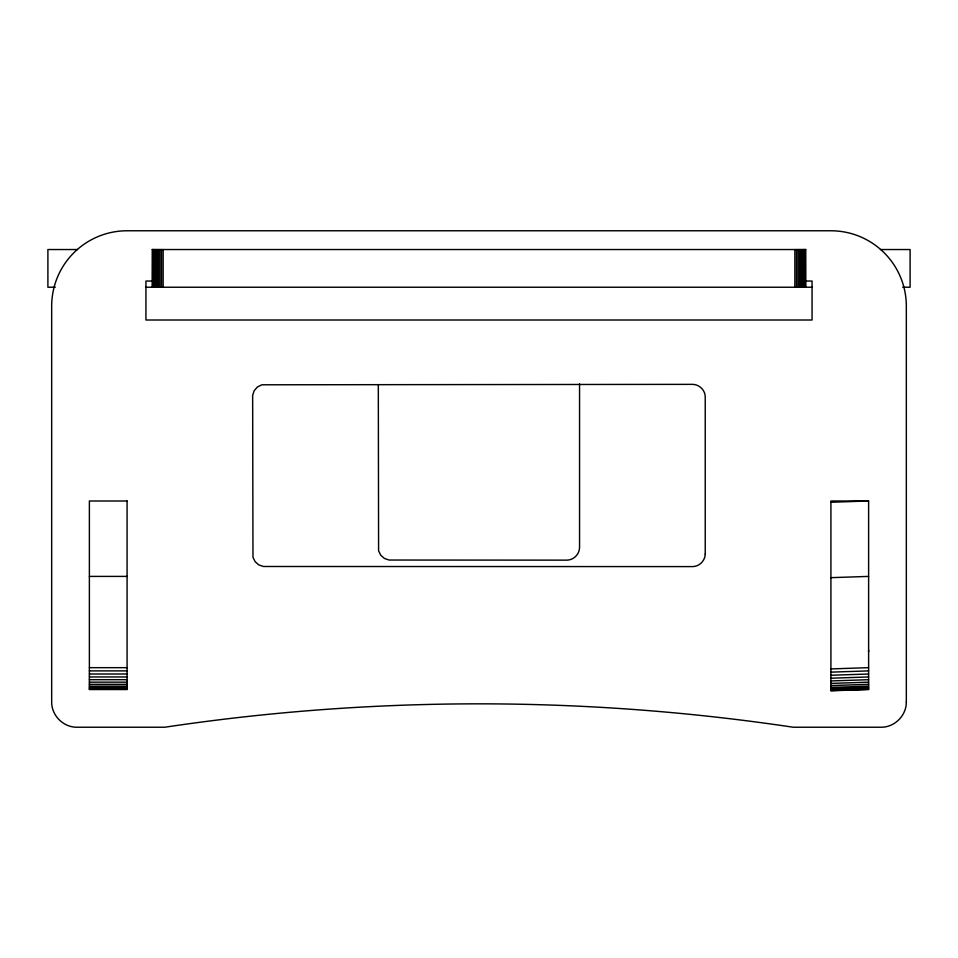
<?xml version="1.0" encoding="UTF-8"?>
<svg xmlns="http://www.w3.org/2000/svg" width="958" height="958" viewBox="0 0 958 958"><rect width="100%" height="100%" fill="white"/><g stroke="black" fill="none" stroke-linecap="round" stroke-linejoin="round"><path stroke-width="1.44" d="M868.619 651.811L868.619 650.171M830.921 502.255L868.619 500.998L868.619 689.52L830.921 690.778L830.921 500.998L868.619 500.998M830.921 577.662L868.619 576.405M830.921 668.923L868.619 667.666M830.921 672.145L868.619 670.887M830.921 675.258L868.619 674.001M830.921 678.216L868.619 676.959M830.921 680.946L868.619 679.689M830.921 683.413L868.619 682.156M830.921 685.581L868.619 684.323M830.921 687.413L868.619 686.156M830.921 688.862L868.619 687.605M830.921 689.928L868.619 688.67M830.921 690.562L868.619 689.305M77.55 249.535L47.9 249.535L47.9 287.232L55.313 287.232M152.214 249.535L805.786 249.535M880.45 249.535L910.1 249.535L910.1 287.232L902.687 287.232M153.34 281.041L145.939 281.041L145.939 320.008L812.061 320.008L812.061 281.041L804.66 281.041M145.568 287.232L812.432 287.232M89.381 576.405L127.079 576.405M89.381 667.666L127.079 667.666M89.381 670.887L127.079 670.887M89.381 674.001L127.079 674.001M89.381 676.959L127.079 676.959M89.381 679.689L127.079 679.689M89.381 682.156L127.079 682.156M89.381 684.323L127.079 684.323M89.381 686.156L127.079 686.156M89.381 687.605L127.079 687.605M89.381 688.67L127.079 688.67M89.381 689.305L127.079 689.305M378.314 385.248L378.59 550.826L380.757 555.221L384.445 558.454L389.092 560.035L566.98 560.143C573.734 559.999 579.41 554.323 579.554 547.569L579.554 383.847M805.678 249.535L805.786 287.232M805.355 249.535L805.355 287.232M804.828 249.535L804.828 287.232M804.097 249.535L804.097 287.232M803.187 249.535L803.187 287.232M802.097 249.535L802.097 287.232M800.864 249.535L800.864 287.232M799.499 249.535L799.499 287.232M798.026 249.535L798.026 287.232M796.469 249.535L796.469 287.232M794.853 249.535L794.853 287.232M163.147 249.535L163.147 287.232M161.531 249.535L161.531 287.232M159.974 249.535L159.974 287.232M158.501 249.535L158.501 287.232M157.136 249.535L157.136 287.232M155.903 249.535L155.903 287.232M154.813 249.535L154.813 287.232M153.903 249.535L153.903 287.232M153.172 249.535L153.172 287.232M152.645 249.535L152.645 287.232M152.322 249.535L152.214 287.232M906.328 702.094C906.412 715.542 894.64 727.314 881.192 727.23L793.212 727.23A2122.162 2122.162 0 0 0 164.788 727.23L76.808 727.23C63.36 727.314 51.588 715.542 51.672 702.094L51.672 306.189A75.407 75.407 0 0 1 127.079 230.77L830.921 230.77A75.407 75.407 0 0 1 906.328 306.189L906.328 702.094M705.232 554.035C705.1 560.789 699.412 566.465 692.67 566.597L263.474 566.489L258.828 564.921L255.139 561.687L252.972 557.293L252.649 395.283L254.229 390.648L257.462 386.96L261.857 384.793L692.67 384.362C699.304 384.445 705.268 390.217 705.232 396.923L705.232 554.035M127.079 500.998L89.381 500.998L89.381 689.52L127.079 689.52L127.079 500.998"/></g></svg>
